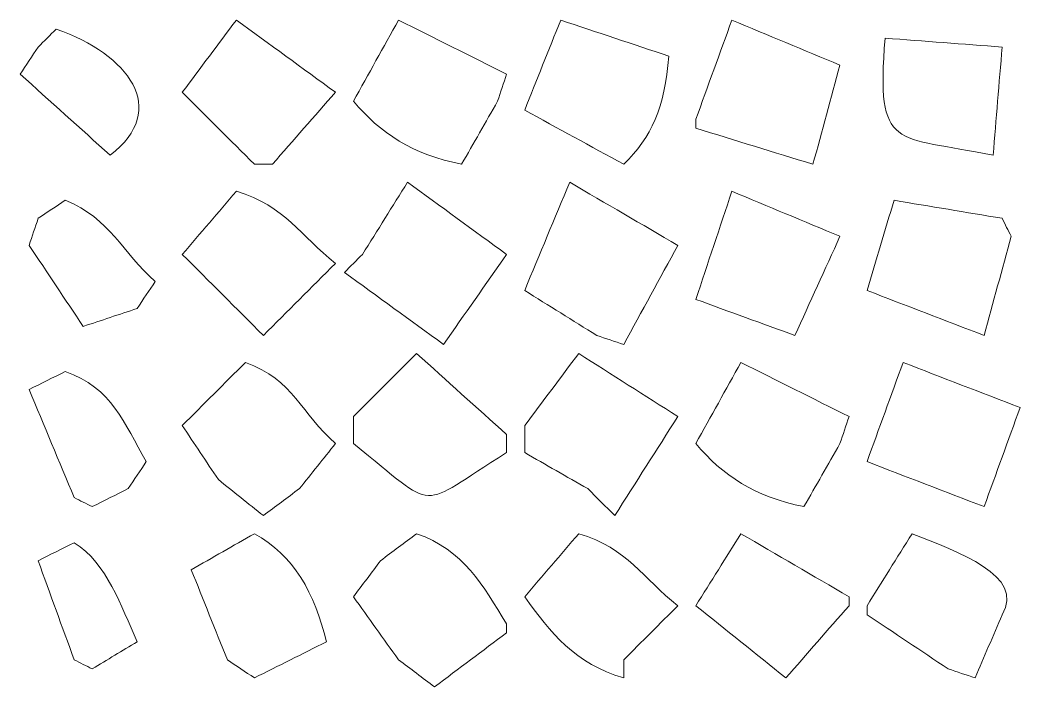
# Model space of a CAD drawing. Extents: x 69 to 542, y -750 to -43.
# Drawn here: x 316.9 to 428.6, y -479.3 to -405.3 of the extents above; entities that cross this region are included whole.
import ezdxf

# ---------------------------------------------------------------- set-up
doc = ezdxf.new("R2010")
doc.units = 0
doc.header["$MEASUREMENT"] = 0
doc.layers.add('Layer 1', color=7, linetype='Continuous', lineweight=0)

msp = doc.modelspace()

# ---------------------------------------------------------------- linework, layer by layer
at = {"layer": 'Layer 1', "color": 240, "lineweight": 18, "true_color": 0xed1c24}
for points, knots in [([(320.94, -406.33), (328.96, -409.13), (333.58, -415.2), (326.94, -420.33), (323.6, -417.33), (320.27, -414.33), (316.94, -411.33), (317.6, -410.33), (318.27, -409.33), (318.94, -408.33), (319.6, -407.67), (320.27, -407), (320.94, -406.33)], [0, 0, 0, 0, 1, 1, 1, 2, 2, 2, 3, 3, 3, 4, 4, 4, 4]), ([(320.94, -406.33), (328.96, -409.13), (333.58, -415.2), (326.94, -420.33), (323.6, -417.33), (320.27, -414.33), (316.94, -411.33), (317.6, -410.33), (318.27, -409.33), (318.94, -408.33), (319.6, -407.67), (320.27, -407), (320.94, -406.33)], [0, 0, 0, 0, 1, 1, 1, 2, 2, 2, 3, 3, 3, 4, 4, 4, 4]), ([(320.94, -406.33), (328.96, -409.13), (333.58, -415.2), (326.94, -420.33), (323.6, -417.33), (320.27, -414.33), (316.94, -411.33), (317.6, -410.33), (318.27, -409.33), (318.94, -408.33), (319.6, -407.67), (320.27, -407), (320.94, -406.33)], [0, 0, 0, 0, 1, 1, 1, 2, 2, 2, 3, 3, 3, 4, 4, 4, 4]), ([(340.94, -405.33), (344.6, -408), (348.27, -410.67), (351.94, -413.33), (349.6, -416), (347.27, -418.67), (344.94, -421.33), (344.27, -421.33), (343.6, -421.33), (342.94, -421.33), (340.27, -418.67), (337.6, -416), (334.94, -413.33), (336.94, -410.67), (338.94, -408), (340.94, -405.33)], [0, 0, 0, 0, 1, 1, 1, 2, 2, 2, 3, 3, 3, 4, 4, 4, 5, 5, 5, 5]), ([(340.94, -405.33), (344.6, -408), (348.27, -410.67), (351.94, -413.33), (349.6, -416), (347.27, -418.67), (344.94, -421.33), (344.27, -421.33), (343.6, -421.33), (342.94, -421.33), (340.27, -418.67), (337.6, -416), (334.94, -413.33), (336.94, -410.67), (338.94, -408), (340.94, -405.33)], [0, 0, 0, 0, 1, 1, 1, 2, 2, 2, 3, 3, 3, 4, 4, 4, 5, 5, 5, 5]), ([(340.94, -405.33), (344.6, -408), (348.27, -410.67), (351.94, -413.33), (349.6, -416), (347.27, -418.67), (344.94, -421.33), (344.27, -421.33), (343.6, -421.33), (342.94, -421.33), (340.27, -418.67), (337.6, -416), (334.94, -413.33), (336.94, -410.67), (338.94, -408), (340.94, -405.33)], [0, 0, 0, 0, 1, 1, 1, 2, 2, 2, 3, 3, 3, 4, 4, 4, 5, 5, 5, 5]), ([(358.94, -405.33), (362.94, -407.33), (366.94, -409.33), (370.94, -411.33), (370.6, -412.33), (370.27, -413.33), (369.94, -414.33), (368.6, -416.67), (367.27, -419), (365.94, -421.33), (360.55, -420.27), (356.85, -417.85), (353.94, -414.33), (355.6, -411.33), (357.27, -408.33), (358.94, -405.33)], [0, 0, 0, 0, 1, 1, 1, 2, 2, 2, 3, 3, 3, 4, 4, 4, 5, 5, 5, 5]), ([(358.94, -405.33), (362.94, -407.33), (366.94, -409.33), (370.94, -411.33), (370.6, -412.33), (370.27, -413.33), (369.94, -414.33), (368.6, -416.67), (367.27, -419), (365.94, -421.33), (360.55, -420.27), (356.85, -417.85), (353.94, -414.33), (355.6, -411.33), (357.27, -408.33), (358.94, -405.33)], [0, 0, 0, 0, 1, 1, 1, 2, 2, 2, 3, 3, 3, 4, 4, 4, 5, 5, 5, 5]), ([(358.94, -405.33), (362.94, -407.33), (366.94, -409.33), (370.94, -411.33), (370.6, -412.33), (370.27, -413.33), (369.94, -414.33), (368.6, -416.67), (367.27, -419), (365.94, -421.33), (360.55, -420.27), (356.85, -417.85), (353.94, -414.33), (355.6, -411.33), (357.27, -408.33), (358.94, -405.33)], [0, 0, 0, 0, 1, 1, 1, 2, 2, 2, 3, 3, 3, 4, 4, 4, 5, 5, 5, 5]), ([(376.94, -405.33), (380.94, -406.67), (384.94, -408), (388.94, -409.33), (388.46, -415.07), (387.03, -418.34), (383.94, -421.33), (380.27, -419.33), (376.6, -417.33), (372.94, -415.33), (374.27, -412), (375.6, -408.67), (376.94, -405.33)], [0, 0, 0, 0, 1, 1, 1, 2, 2, 2, 3, 3, 3, 4, 4, 4, 4]), ([(376.94, -405.33), (380.94, -406.67), (384.94, -408), (388.94, -409.33), (388.46, -415.07), (387.03, -418.34), (383.94, -421.33), (380.27, -419.33), (376.6, -417.33), (372.94, -415.33), (374.27, -412), (375.6, -408.67), (376.94, -405.33)], [0, 0, 0, 0, 1, 1, 1, 2, 2, 2, 3, 3, 3, 4, 4, 4, 4]), ([(376.94, -405.33), (380.94, -406.67), (384.94, -408), (388.94, -409.33), (388.46, -415.07), (387.03, -418.34), (383.94, -421.33), (380.27, -419.33), (376.6, -417.33), (372.94, -415.33), (374.27, -412), (375.6, -408.67), (376.94, -405.33)], [0, 0, 0, 0, 1, 1, 1, 2, 2, 2, 3, 3, 3, 4, 4, 4, 4]), ([(395.94, -405.33), (399.94, -407), (403.94, -408.67), (407.94, -410.33), (406.94, -414), (405.94, -417.67), (404.94, -421.33), (400.6, -420), (396.27, -418.67), (391.94, -417.33), (391.94, -417), (391.94, -416.67), (391.94, -416.33), (393.27, -412.67), (394.6, -409), (395.94, -405.33)], [0, 0, 0, 0, 1, 1, 1, 2, 2, 2, 3, 3, 3, 4, 4, 4, 5, 5, 5, 5]), ([(395.94, -405.33), (399.94, -407), (403.94, -408.67), (407.94, -410.33), (406.94, -414), (405.94, -417.67), (404.94, -421.33), (400.6, -420), (396.27, -418.67), (391.94, -417.33), (391.94, -417), (391.94, -416.67), (391.94, -416.33), (393.27, -412.67), (394.6, -409), (395.94, -405.33)], [0, 0, 0, 0, 1, 1, 1, 2, 2, 2, 3, 3, 3, 4, 4, 4, 5, 5, 5, 5]), ([(395.94, -405.33), (399.94, -407), (403.94, -408.67), (407.94, -410.33), (406.94, -414), (405.94, -417.67), (404.94, -421.33), (400.6, -420), (396.27, -418.67), (391.94, -417.33), (391.94, -417), (391.94, -416.67), (391.94, -416.33), (393.27, -412.67), (394.6, -409), (395.94, -405.33)], [0, 0, 0, 0, 1, 1, 1, 2, 2, 2, 3, 3, 3, 4, 4, 4, 5, 5, 5, 5]), ([(412.94, -407.33), (417.27, -407.67), (421.6, -408), (425.94, -408.33), (425.6, -412.33), (425.27, -416.33), (424.94, -420.33), (414.04, -418.06), (411.93, -420.05), (412.94, -407.33)], [0, 0, 0, 0, 1, 1, 1, 2, 2, 2, 3, 3, 3, 3]), ([(412.94, -407.33), (417.27, -407.67), (421.6, -408), (425.94, -408.33), (425.6, -412.33), (425.27, -416.33), (424.94, -420.33), (414.04, -418.06), (411.93, -420.05), (412.94, -407.33)], [0, 0, 0, 0, 1, 1, 1, 2, 2, 2, 3, 3, 3, 3]), ([(412.94, -407.33), (417.27, -407.67), (421.6, -408), (425.94, -408.33), (425.6, -412.33), (425.27, -416.33), (424.94, -420.33), (414.04, -418.06), (411.93, -420.05), (412.94, -407.33)], [0, 0, 0, 0, 1, 1, 1, 2, 2, 2, 3, 3, 3, 3]), ([(359.94, -423.33), (363.6, -426), (367.27, -428.67), (370.94, -431.33), (368.6, -434.67), (366.27, -438), (363.94, -441.33), (360.27, -438.67), (356.6, -436), (352.94, -433.33), (353.6, -432.67), (354.27, -432), (354.94, -431.33), (356.6, -428.67), (358.27, -426), (359.94, -423.33)], [0, 0, 0, 0, 1, 1, 1, 2, 2, 2, 3, 3, 3, 4, 4, 4, 5, 5, 5, 5]), ([(359.94, -423.33), (363.6, -426), (367.27, -428.67), (370.94, -431.33), (368.6, -434.67), (366.27, -438), (363.94, -441.33), (360.27, -438.67), (356.6, -436), (352.94, -433.33), (353.6, -432.67), (354.27, -432), (354.94, -431.33), (356.6, -428.67), (358.27, -426), (359.94, -423.33)], [0, 0, 0, 0, 1, 1, 1, 2, 2, 2, 3, 3, 3, 4, 4, 4, 5, 5, 5, 5]), ([(359.94, -423.33), (363.6, -426), (367.27, -428.67), (370.94, -431.33), (368.6, -434.67), (366.27, -438), (363.94, -441.33), (360.27, -438.67), (356.6, -436), (352.94, -433.33), (353.6, -432.67), (354.27, -432), (354.94, -431.33), (356.6, -428.67), (358.27, -426), (359.94, -423.33)], [0, 0, 0, 0, 1, 1, 1, 2, 2, 2, 3, 3, 3, 4, 4, 4, 5, 5, 5, 5]), ([(377.94, -423.33), (381.94, -425.67), (385.94, -428), (389.94, -430.33), (387.94, -434), (385.94, -437.67), (383.94, -441.33), (382.94, -441), (381.94, -440.67), (380.94, -440.33), (378.27, -438.67), (375.6, -437), (372.94, -435.33), (374.6, -431.33), (376.27, -427.33), (377.94, -423.33)], [0, 0, 0, 0, 1, 1, 1, 2, 2, 2, 3, 3, 3, 4, 4, 4, 5, 5, 5, 5]), ([(377.94, -423.33), (381.94, -425.67), (385.94, -428), (389.94, -430.33), (387.94, -434), (385.94, -437.67), (383.94, -441.33), (382.94, -441), (381.94, -440.67), (380.94, -440.33), (378.27, -438.67), (375.6, -437), (372.94, -435.33), (374.6, -431.33), (376.27, -427.33), (377.94, -423.33)], [0, 0, 0, 0, 1, 1, 1, 2, 2, 2, 3, 3, 3, 4, 4, 4, 5, 5, 5, 5]), ([(377.94, -423.33), (381.94, -425.67), (385.94, -428), (389.94, -430.33), (387.94, -434), (385.94, -437.67), (383.94, -441.33), (382.94, -441), (381.94, -440.67), (380.94, -440.33), (378.27, -438.67), (375.6, -437), (372.94, -435.33), (374.6, -431.33), (376.27, -427.33), (377.94, -423.33)], [0, 0, 0, 0, 1, 1, 1, 2, 2, 2, 3, 3, 3, 4, 4, 4, 5, 5, 5, 5]), ([(321.94, -425.33), (327, -427.36), (328.23, -431.12), (331.94, -434.33), (331.27, -435.33), (330.6, -436.33), (329.94, -437.33), (327.94, -438), (325.94, -438.67), (323.94, -439.33), (321.94, -436.33), (319.94, -433.33), (317.94, -430.33), (318.27, -429.33), (318.6, -428.33), (318.94, -427.33), (319.94, -426.67), (320.94, -426), (321.94, -425.33)], [0, 0, 0, 0, 1, 1, 1, 2, 2, 2, 3, 3, 3, 4, 4, 4, 5, 5, 5, 6, 6, 6, 6]), ([(321.94, -425.33), (327, -427.36), (328.23, -431.12), (331.94, -434.33), (331.27, -435.33), (330.6, -436.33), (329.94, -437.33), (327.94, -438), (325.94, -438.67), (323.94, -439.33), (321.94, -436.33), (319.94, -433.33), (317.94, -430.33), (318.27, -429.33), (318.6, -428.33), (318.94, -427.33), (319.94, -426.67), (320.94, -426), (321.94, -425.33)], [0, 0, 0, 0, 1, 1, 1, 2, 2, 2, 3, 3, 3, 4, 4, 4, 5, 5, 5, 6, 6, 6, 6]), ([(321.94, -425.33), (327, -427.36), (328.23, -431.12), (331.94, -434.33), (331.27, -435.33), (330.6, -436.33), (329.94, -437.33), (327.94, -438), (325.94, -438.67), (323.94, -439.33), (321.94, -436.33), (319.94, -433.33), (317.94, -430.33), (318.27, -429.33), (318.6, -428.33), (318.94, -427.33), (319.94, -426.67), (320.94, -426), (321.94, -425.33)], [0, 0, 0, 0, 1, 1, 1, 2, 2, 2, 3, 3, 3, 4, 4, 4, 5, 5, 5, 6, 6, 6, 6]), ([(340.94, -424.33), (346.46, -425.98), (348.01, -429.27), (351.94, -432.33), (349.27, -435), (346.6, -437.67), (343.94, -440.33), (340.94, -437.33), (337.94, -434.33), (334.94, -431.33), (336.94, -429), (338.94, -426.67), (340.94, -424.33)], [0, 0, 0, 0, 1, 1, 1, 2, 2, 2, 3, 3, 3, 4, 4, 4, 4]), ([(340.94, -424.33), (346.46, -425.98), (348.01, -429.27), (351.94, -432.33), (349.27, -435), (346.6, -437.67), (343.94, -440.33), (340.94, -437.33), (337.94, -434.33), (334.94, -431.33), (336.94, -429), (338.94, -426.67), (340.94, -424.33)], [0, 0, 0, 0, 1, 1, 1, 2, 2, 2, 3, 3, 3, 4, 4, 4, 4]), ([(340.94, -424.33), (346.46, -425.98), (348.01, -429.27), (351.94, -432.33), (349.27, -435), (346.6, -437.67), (343.94, -440.33), (340.94, -437.33), (337.94, -434.33), (334.94, -431.33), (336.94, -429), (338.94, -426.67), (340.94, -424.33)], [0, 0, 0, 0, 1, 1, 1, 2, 2, 2, 3, 3, 3, 4, 4, 4, 4]), ([(395.94, -424.33), (399.94, -426), (403.94, -427.67), (407.94, -429.33), (406.27, -433), (404.6, -436.67), (402.94, -440.33), (399.27, -439), (395.6, -437.67), (391.94, -436.33), (393.27, -432.33), (394.6, -428.33), (395.94, -424.33)], [0, 0, 0, 0, 1, 1, 1, 2, 2, 2, 3, 3, 3, 4, 4, 4, 4]), ([(395.94, -424.33), (399.94, -426), (403.94, -427.67), (407.94, -429.33), (406.27, -433), (404.6, -436.67), (402.94, -440.33), (399.27, -439), (395.6, -437.67), (391.94, -436.33), (393.27, -432.33), (394.6, -428.33), (395.94, -424.33)], [0, 0, 0, 0, 1, 1, 1, 2, 2, 2, 3, 3, 3, 4, 4, 4, 4]), ([(395.94, -424.33), (399.94, -426), (403.94, -427.67), (407.94, -429.33), (406.27, -433), (404.6, -436.67), (402.94, -440.33), (399.27, -439), (395.6, -437.67), (391.94, -436.33), (393.27, -432.33), (394.6, -428.33), (395.94, -424.33)], [0, 0, 0, 0, 1, 1, 1, 2, 2, 2, 3, 3, 3, 4, 4, 4, 4]), ([(413.94, -425.33), (417.94, -426), (421.94, -426.67), (425.94, -427.33), (426.27, -428), (426.6, -428.67), (426.94, -429.33), (425.94, -433), (424.94, -436.67), (423.94, -440.33), (419.6, -438.67), (415.27, -437), (410.94, -435.33), (411.94, -432), (412.94, -428.67), (413.94, -425.33)], [0, 0, 0, 0, 1, 1, 1, 2, 2, 2, 3, 3, 3, 4, 4, 4, 5, 5, 5, 5]), ([(413.94, -425.33), (417.94, -426), (421.94, -426.67), (425.94, -427.33), (426.27, -428), (426.6, -428.67), (426.94, -429.33), (425.94, -433), (424.94, -436.67), (423.94, -440.33), (419.6, -438.67), (415.27, -437), (410.94, -435.33), (411.94, -432), (412.94, -428.67), (413.94, -425.33)], [0, 0, 0, 0, 1, 1, 1, 2, 2, 2, 3, 3, 3, 4, 4, 4, 5, 5, 5, 5]), ([(413.94, -425.33), (417.94, -426), (421.94, -426.67), (425.94, -427.33), (426.27, -428), (426.6, -428.67), (426.94, -429.33), (425.94, -433), (424.94, -436.67), (423.94, -440.33), (419.6, -438.67), (415.27, -437), (410.94, -435.33), (411.94, -432), (412.94, -428.67), (413.94, -425.33)], [0, 0, 0, 0, 1, 1, 1, 2, 2, 2, 3, 3, 3, 4, 4, 4, 5, 5, 5, 5]), ([(360.94, -442.33), (364.27, -445.33), (367.6, -448.33), (370.94, -451.33), (370.94, -452), (370.94, -452.67), (370.94, -453.33), (360.87, -459.62), (363.5, -460.06), (353.94, -452.33), (353.94, -452), (353.94, -451.67), (353.94, -451.33), (353.94, -450.67), (353.94, -450), (353.94, -449.33), (356.27, -447), (358.6, -444.67), (360.94, -442.33)], [0, 0, 0, 0, 1, 1, 1, 2, 2, 2, 3, 3, 3, 4, 4, 4, 5, 5, 5, 6, 6, 6, 6]), ([(360.94, -442.33), (364.27, -445.33), (367.6, -448.33), (370.94, -451.33), (370.94, -452), (370.94, -452.67), (370.94, -453.33), (360.87, -459.62), (363.5, -460.06), (353.94, -452.33), (353.94, -452), (353.94, -451.67), (353.94, -451.33), (353.94, -450.67), (353.94, -450), (353.94, -449.33), (356.27, -447), (358.6, -444.67), (360.94, -442.33)], [0, 0, 0, 0, 1, 1, 1, 2, 2, 2, 3, 3, 3, 4, 4, 4, 5, 5, 5, 6, 6, 6, 6]), ([(360.94, -442.33), (364.27, -445.33), (367.6, -448.33), (370.94, -451.33), (370.94, -452), (370.94, -452.67), (370.94, -453.33), (360.87, -459.62), (363.5, -460.06), (353.94, -452.33), (353.94, -452), (353.94, -451.67), (353.94, -451.33), (353.94, -450.67), (353.94, -450), (353.94, -449.33), (356.27, -447), (358.6, -444.67), (360.94, -442.33)], [0, 0, 0, 0, 1, 1, 1, 2, 2, 2, 3, 3, 3, 4, 4, 4, 5, 5, 5, 6, 6, 6, 6]), ([(378.94, -442.33), (382.6, -444.67), (386.27, -447), (389.94, -449.33), (387.6, -453), (385.27, -456.67), (382.94, -460.33), (381.94, -459.33), (380.94, -458.33), (379.94, -457.33), (377.6, -456), (375.27, -454.67), (372.94, -453.33), (372.94, -452.33), (372.94, -451.33), (372.94, -450.33), (374.94, -447.67), (376.94, -445), (378.94, -442.33)], [0, 0, 0, 0, 1, 1, 1, 2, 2, 2, 3, 3, 3, 4, 4, 4, 5, 5, 5, 6, 6, 6, 6]), ([(378.94, -442.33), (382.6, -444.67), (386.27, -447), (389.94, -449.33), (387.6, -453), (385.27, -456.67), (382.94, -460.33), (381.94, -459.33), (380.94, -458.33), (379.94, -457.33), (377.6, -456), (375.27, -454.67), (372.94, -453.33), (372.94, -452.33), (372.94, -451.33), (372.94, -450.33), (374.94, -447.67), (376.94, -445), (378.94, -442.33)], [0, 0, 0, 0, 1, 1, 1, 2, 2, 2, 3, 3, 3, 4, 4, 4, 5, 5, 5, 6, 6, 6, 6]), ([(378.94, -442.33), (382.6, -444.67), (386.27, -447), (389.94, -449.33), (387.6, -453), (385.27, -456.67), (382.94, -460.33), (381.94, -459.33), (380.94, -458.33), (379.94, -457.33), (377.6, -456), (375.27, -454.67), (372.94, -453.33), (372.94, -452.33), (372.94, -451.33), (372.94, -450.33), (374.94, -447.67), (376.94, -445), (378.94, -442.33)], [0, 0, 0, 0, 1, 1, 1, 2, 2, 2, 3, 3, 3, 4, 4, 4, 5, 5, 5, 6, 6, 6, 6]), ([(341.94, -443.33), (347.3, -445.26), (348.16, -449.03), (351.94, -452.33), (350.6, -454), (349.27, -455.67), (347.94, -457.33), (346.6, -458.33), (345.27, -459.33), (343.94, -460.33), (342.27, -459), (340.6, -457.67), (338.94, -456.33), (337.6, -454.33), (336.27, -452.33), (334.94, -450.33), (337.27, -448), (339.6, -445.67), (341.94, -443.33)], [0, 0, 0, 0, 1, 1, 1, 2, 2, 2, 3, 3, 3, 4, 4, 4, 5, 5, 5, 6, 6, 6, 6]), ([(341.94, -443.33), (347.3, -445.26), (348.16, -449.03), (351.94, -452.33), (350.6, -454), (349.27, -455.67), (347.94, -457.33), (346.6, -458.33), (345.27, -459.33), (343.94, -460.33), (342.27, -459), (340.6, -457.67), (338.94, -456.33), (337.6, -454.33), (336.27, -452.33), (334.94, -450.33), (337.27, -448), (339.6, -445.67), (341.94, -443.33)], [0, 0, 0, 0, 1, 1, 1, 2, 2, 2, 3, 3, 3, 4, 4, 4, 5, 5, 5, 6, 6, 6, 6]), ([(341.94, -443.33), (347.3, -445.26), (348.16, -449.03), (351.94, -452.33), (350.6, -454), (349.27, -455.67), (347.94, -457.33), (346.6, -458.33), (345.27, -459.33), (343.94, -460.33), (342.27, -459), (340.6, -457.67), (338.94, -456.33), (337.6, -454.33), (336.27, -452.33), (334.94, -450.33), (337.27, -448), (339.6, -445.67), (341.94, -443.33)], [0, 0, 0, 0, 1, 1, 1, 2, 2, 2, 3, 3, 3, 4, 4, 4, 5, 5, 5, 6, 6, 6, 6]), ([(396.94, -443.33), (400.94, -445.33), (404.94, -447.33), (408.94, -449.33), (408.6, -450.33), (408.27, -451.33), (407.94, -452.33), (406.6, -454.67), (405.27, -457), (403.94, -459.33), (398.55, -458.27), (394.85, -455.85), (391.94, -452.33), (393.6, -449.33), (395.27, -446.33), (396.94, -443.33)], [0, 0, 0, 0, 1, 1, 1, 2, 2, 2, 3, 3, 3, 4, 4, 4, 5, 5, 5, 5]), ([(396.94, -443.33), (400.94, -445.33), (404.94, -447.33), (408.94, -449.33), (408.6, -450.33), (408.27, -451.33), (407.94, -452.33), (406.6, -454.67), (405.27, -457), (403.94, -459.33), (398.55, -458.27), (394.85, -455.85), (391.94, -452.33), (393.6, -449.33), (395.27, -446.33), (396.94, -443.33)], [0, 0, 0, 0, 1, 1, 1, 2, 2, 2, 3, 3, 3, 4, 4, 4, 5, 5, 5, 5]), ([(396.94, -443.33), (400.94, -445.33), (404.94, -447.33), (408.94, -449.33), (408.6, -450.33), (408.27, -451.33), (407.94, -452.33), (406.6, -454.67), (405.27, -457), (403.94, -459.33), (398.55, -458.27), (394.85, -455.85), (391.94, -452.33), (393.6, -449.33), (395.27, -446.33), (396.94, -443.33)], [0, 0, 0, 0, 1, 1, 1, 2, 2, 2, 3, 3, 3, 4, 4, 4, 5, 5, 5, 5]), ([(414.94, -443.33), (419.27, -445), (423.6, -446.67), (427.94, -448.33), (426.6, -452), (425.27, -455.67), (423.94, -459.33), (419.6, -457.67), (415.27, -456), (410.94, -454.33), (412.27, -450.67), (413.6, -447), (414.94, -443.33)], [0, 0, 0, 0, 1, 1, 1, 2, 2, 2, 3, 3, 3, 4, 4, 4, 4]), ([(414.94, -443.33), (419.27, -445), (423.6, -446.67), (427.94, -448.33), (426.6, -452), (425.27, -455.67), (423.94, -459.33), (419.6, -457.67), (415.27, -456), (410.94, -454.33), (412.27, -450.67), (413.6, -447), (414.94, -443.33)], [0, 0, 0, 0, 1, 1, 1, 2, 2, 2, 3, 3, 3, 4, 4, 4, 4]), ([(414.94, -443.33), (419.27, -445), (423.6, -446.67), (427.94, -448.33), (426.6, -452), (425.27, -455.67), (423.94, -459.33), (419.6, -457.67), (415.27, -456), (410.94, -454.33), (412.27, -450.67), (413.6, -447), (414.94, -443.33)], [0, 0, 0, 0, 1, 1, 1, 2, 2, 2, 3, 3, 3, 4, 4, 4, 4]), ([(321.94, -444.33), (327.19, -446.18), (328.43, -450.02), (330.94, -454.33), (330.27, -455.33), (329.6, -456.33), (328.94, -457.33), (327.6, -458), (326.27, -458.67), (324.94, -459.33), (324.27, -459), (323.6, -458.67), (322.94, -458.33), (321.27, -454.33), (319.6, -450.33), (317.94, -446.33), (319.27, -445.67), (320.6, -445), (321.94, -444.33)], [0, 0, 0, 0, 1, 1, 1, 2, 2, 2, 3, 3, 3, 4, 4, 4, 5, 5, 5, 6, 6, 6, 6]), ([(321.94, -444.33), (327.19, -446.18), (328.43, -450.02), (330.94, -454.33), (330.27, -455.33), (329.6, -456.33), (328.94, -457.33), (327.6, -458), (326.27, -458.67), (324.94, -459.33), (324.27, -459), (323.6, -458.67), (322.94, -458.33), (321.27, -454.33), (319.6, -450.33), (317.94, -446.33), (319.27, -445.67), (320.6, -445), (321.94, -444.33)], [0, 0, 0, 0, 1, 1, 1, 2, 2, 2, 3, 3, 3, 4, 4, 4, 5, 5, 5, 6, 6, 6, 6]), ([(321.94, -444.33), (327.19, -446.18), (328.43, -450.02), (330.94, -454.33), (330.27, -455.33), (329.6, -456.33), (328.94, -457.33), (327.6, -458), (326.27, -458.67), (324.94, -459.33), (324.27, -459), (323.6, -458.67), (322.94, -458.33), (321.27, -454.33), (319.6, -450.33), (317.94, -446.33), (319.27, -445.67), (320.6, -445), (321.94, -444.33)], [0, 0, 0, 0, 1, 1, 1, 2, 2, 2, 3, 3, 3, 4, 4, 4, 5, 5, 5, 6, 6, 6, 6]), ([(342.94, -462.33), (347.29, -464.69), (349.66, -468.98), (350.94, -474.33), (348.27, -475.67), (345.6, -477), (342.94, -478.33), (341.94, -477.67), (340.94, -477), (339.94, -476.33), (338.6, -473), (337.27, -469.67), (335.94, -466.33), (338.27, -465), (340.6, -463.67), (342.94, -462.33)], [0, 0, 0, 0, 1, 1, 1, 2, 2, 2, 3, 3, 3, 4, 4, 4, 5, 5, 5, 5]), ([(342.94, -462.33), (347.29, -464.69), (349.66, -468.98), (350.94, -474.33), (348.27, -475.67), (345.6, -477), (342.94, -478.33), (341.94, -477.67), (340.94, -477), (339.94, -476.33), (338.6, -473), (337.27, -469.67), (335.94, -466.33), (338.27, -465), (340.6, -463.67), (342.94, -462.33)], [0, 0, 0, 0, 1, 1, 1, 2, 2, 2, 3, 3, 3, 4, 4, 4, 5, 5, 5, 5]), ([(342.94, -462.33), (347.29, -464.69), (349.66, -468.98), (350.94, -474.33), (348.27, -475.67), (345.6, -477), (342.94, -478.33), (341.94, -477.67), (340.94, -477), (339.94, -476.33), (338.6, -473), (337.27, -469.67), (335.94, -466.33), (338.27, -465), (340.6, -463.67), (342.94, -462.33)], [0, 0, 0, 0, 1, 1, 1, 2, 2, 2, 3, 3, 3, 4, 4, 4, 5, 5, 5, 5]), ([(360.94, -462.33), (366.16, -464.11), (368.32, -468.11), (370.94, -472.33), (370.94, -472.67), (370.94, -473), (370.94, -473.33), (368.27, -475.33), (365.6, -477.33), (362.94, -479.33), (361.6, -478.33), (360.27, -477.33), (358.94, -476.33), (357.27, -474), (355.6, -471.67), (353.94, -469.33), (354.94, -468), (355.94, -466.67), (356.94, -465.33), (358.27, -464.33), (359.6, -463.33), (360.94, -462.33)], [0, 0, 0, 0, 1, 1, 1, 2, 2, 2, 3, 3, 3, 4, 4, 4, 5, 5, 5, 6, 6, 6, 7, 7, 7, 7]), ([(360.94, -462.33), (366.16, -464.11), (368.32, -468.11), (370.94, -472.33), (370.94, -472.67), (370.94, -473), (370.94, -473.33), (368.27, -475.33), (365.6, -477.33), (362.94, -479.33), (361.6, -478.33), (360.27, -477.33), (358.94, -476.33), (357.27, -474), (355.6, -471.67), (353.94, -469.33), (354.94, -468), (355.94, -466.67), (356.94, -465.33), (358.27, -464.33), (359.6, -463.33), (360.94, -462.33)], [0, 0, 0, 0, 1, 1, 1, 2, 2, 2, 3, 3, 3, 4, 4, 4, 5, 5, 5, 6, 6, 6, 7, 7, 7, 7]), ([(360.94, -462.33), (366.16, -464.11), (368.32, -468.11), (370.94, -472.33), (370.94, -472.67), (370.94, -473), (370.94, -473.33), (368.27, -475.33), (365.6, -477.33), (362.94, -479.33), (361.6, -478.33), (360.27, -477.33), (358.94, -476.33), (357.27, -474), (355.6, -471.67), (353.94, -469.33), (354.94, -468), (355.94, -466.67), (356.94, -465.33), (358.27, -464.33), (359.6, -463.33), (360.94, -462.33)], [0, 0, 0, 0, 1, 1, 1, 2, 2, 2, 3, 3, 3, 4, 4, 4, 5, 5, 5, 6, 6, 6, 7, 7, 7, 7]), ([(378.94, -462.33), (384.46, -463.98), (386.01, -467.27), (389.94, -470.33), (387.94, -472.33), (385.94, -474.33), (383.94, -476.33), (383.94, -477), (383.94, -477.67), (383.94, -478.33), (378.55, -476.8), (375.78, -473.29), (372.94, -469.33), (374.94, -467), (376.94, -464.67), (378.94, -462.33)], [0, 0, 0, 0, 1, 1, 1, 2, 2, 2, 3, 3, 3, 4, 4, 4, 5, 5, 5, 5]), ([(378.94, -462.33), (384.46, -463.98), (386.01, -467.27), (389.94, -470.33), (387.94, -472.33), (385.94, -474.33), (383.94, -476.33), (383.94, -477), (383.94, -477.67), (383.94, -478.33), (378.55, -476.8), (375.78, -473.29), (372.94, -469.33), (374.94, -467), (376.94, -464.67), (378.94, -462.33)], [0, 0, 0, 0, 1, 1, 1, 2, 2, 2, 3, 3, 3, 4, 4, 4, 5, 5, 5, 5]), ([(378.94, -462.33), (384.46, -463.98), (386.01, -467.27), (389.94, -470.33), (387.94, -472.33), (385.94, -474.33), (383.94, -476.33), (383.94, -477), (383.94, -477.67), (383.94, -478.33), (378.55, -476.8), (375.78, -473.29), (372.94, -469.33), (374.94, -467), (376.94, -464.67), (378.94, -462.33)], [0, 0, 0, 0, 1, 1, 1, 2, 2, 2, 3, 3, 3, 4, 4, 4, 5, 5, 5, 5]), ([(396.94, -462.33), (400.94, -464.67), (404.94, -467), (408.94, -469.33), (408.94, -469.67), (408.94, -470), (408.94, -470.33), (406.6, -473), (404.27, -475.67), (401.94, -478.33), (398.6, -475.67), (395.27, -473), (391.94, -470.33), (393.6, -467.67), (395.27, -465), (396.94, -462.33)], [0, 0, 0, 0, 1, 1, 1, 2, 2, 2, 3, 3, 3, 4, 4, 4, 5, 5, 5, 5]), ([(396.94, -462.33), (400.94, -464.67), (404.94, -467), (408.94, -469.33), (408.94, -469.67), (408.94, -470), (408.94, -470.33), (406.6, -473), (404.27, -475.67), (401.94, -478.33), (398.6, -475.67), (395.27, -473), (391.94, -470.33), (393.6, -467.67), (395.27, -465), (396.94, -462.33)], [0, 0, 0, 0, 1, 1, 1, 2, 2, 2, 3, 3, 3, 4, 4, 4, 5, 5, 5, 5]), ([(396.94, -462.33), (400.94, -464.67), (404.94, -467), (408.94, -469.33), (408.94, -469.67), (408.94, -470), (408.94, -470.33), (406.6, -473), (404.27, -475.67), (401.94, -478.33), (398.6, -475.67), (395.27, -473), (391.94, -470.33), (393.6, -467.67), (395.27, -465), (396.94, -462.33)], [0, 0, 0, 0, 1, 1, 1, 2, 2, 2, 3, 3, 3, 4, 4, 4, 5, 5, 5, 5]), ([(415.94, -462.33), (421.05, -464.36), (428.57, -466.98), (425.94, -471.33), (424.94, -473.67), (423.94, -476), (422.94, -478.33), (421.94, -478), (420.94, -477.67), (419.94, -477.33), (416.94, -475.33), (413.94, -473.33), (410.94, -471.33), (410.94, -471), (410.94, -470.67), (410.94, -470.33), (412.6, -467.67), (414.27, -465), (415.94, -462.33)], [0, 0, 0, 0, 1, 1, 1, 2, 2, 2, 3, 3, 3, 4, 4, 4, 5, 5, 5, 6, 6, 6, 6]), ([(415.94, -462.33), (421.05, -464.36), (428.57, -466.98), (425.94, -471.33), (424.94, -473.67), (423.94, -476), (422.94, -478.33), (421.94, -478), (420.94, -477.67), (419.94, -477.33), (416.94, -475.33), (413.94, -473.33), (410.94, -471.33), (410.94, -471), (410.94, -470.67), (410.94, -470.33), (412.6, -467.67), (414.27, -465), (415.94, -462.33)], [0, 0, 0, 0, 1, 1, 1, 2, 2, 2, 3, 3, 3, 4, 4, 4, 5, 5, 5, 6, 6, 6, 6]), ([(415.94, -462.33), (421.05, -464.36), (428.57, -466.98), (425.94, -471.33), (424.94, -473.67), (423.94, -476), (422.94, -478.33), (421.94, -478), (420.94, -477.67), (419.94, -477.33), (416.94, -475.33), (413.94, -473.33), (410.94, -471.33), (410.94, -471), (410.94, -470.67), (410.94, -470.33), (412.6, -467.67), (414.27, -465), (415.94, -462.33)], [0, 0, 0, 0, 1, 1, 1, 2, 2, 2, 3, 3, 3, 4, 4, 4, 5, 5, 5, 6, 6, 6, 6]), ([(322.94, -463.33), (326.67, -465.7), (328.05, -470.28), (329.94, -474.33), (328.27, -475.33), (326.6, -476.33), (324.94, -477.33), (324.27, -477), (323.6, -476.67), (322.94, -476.33), (321.6, -472.67), (320.27, -469), (318.94, -465.33), (320.27, -464.67), (321.6, -464), (322.94, -463.33)], [0, 0, 0, 0, 1, 1, 1, 2, 2, 2, 3, 3, 3, 4, 4, 4, 5, 5, 5, 5]), ([(322.94, -463.33), (326.67, -465.7), (328.05, -470.28), (329.94, -474.33), (328.27, -475.33), (326.6, -476.33), (324.94, -477.33), (324.27, -477), (323.6, -476.67), (322.94, -476.33), (321.6, -472.67), (320.27, -469), (318.94, -465.33), (320.27, -464.67), (321.6, -464), (322.94, -463.33)], [0, 0, 0, 0, 1, 1, 1, 2, 2, 2, 3, 3, 3, 4, 4, 4, 5, 5, 5, 5]), ([(322.94, -463.33), (326.67, -465.7), (328.05, -470.28), (329.94, -474.33), (328.27, -475.33), (326.6, -476.33), (324.94, -477.33), (324.27, -477), (323.6, -476.67), (322.94, -476.33), (321.6, -472.67), (320.27, -469), (318.94, -465.33), (320.27, -464.67), (321.6, -464), (322.94, -463.33)], [0, 0, 0, 0, 1, 1, 1, 2, 2, 2, 3, 3, 3, 4, 4, 4, 5, 5, 5, 5])]:
    msp.add_open_spline(points, degree=3, knots=knots, dxfattribs=at)

doc.saveas('drawing.dxf')
